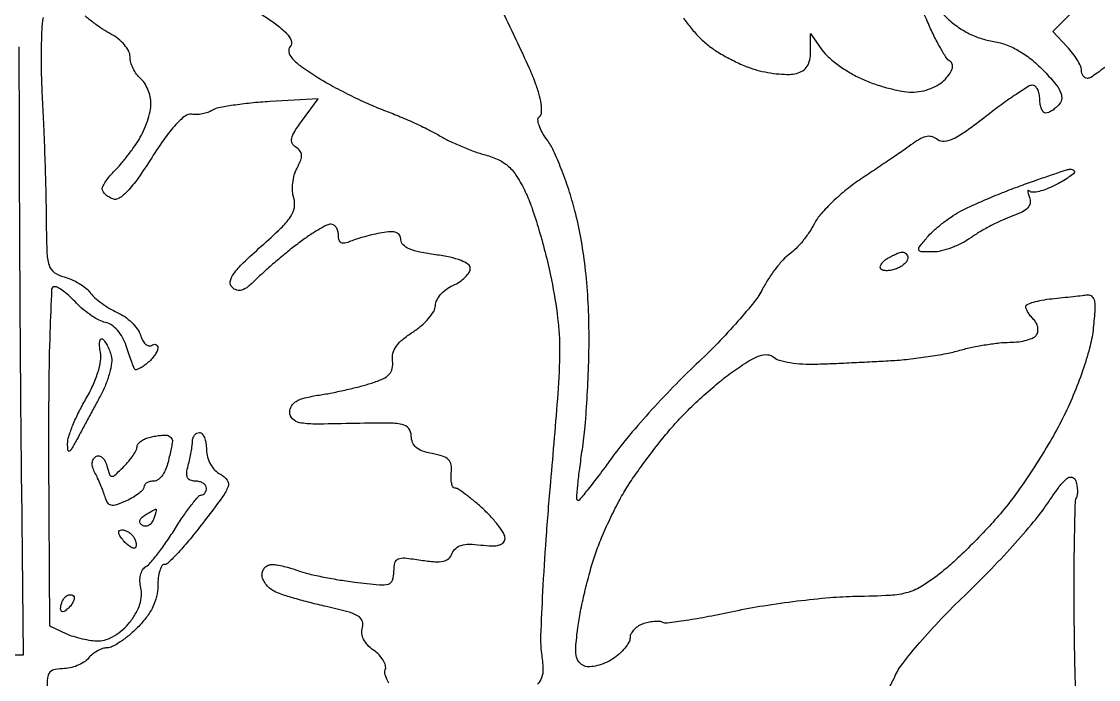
# Model space of a CAD drawing. Extents: x 0 to 102, y 0 to 135.
# Drawn here: x 58.07 to 71.19, y 45.13 to 53.14 of the extents above; entities that cross this region are included whole.
import ezdxf

# ---------------------------------------------------------------- set-up
doc = ezdxf.new("R2010")
doc.units = 0
doc.header["$MEASUREMENT"] = 0

msp = doc.modelspace()

# ---------------------------------------------------------------- linework, layer by layer
for points in [[(60.900635, 53.292093, -0.009968), (61.159057, 53.116749, -0.045409), (61.297091, 52.998859, -0.102532), (61.353131, 52.911204, -0.270635), (61.341409, 52.840423, 0.219259), (61.323834, 52.77463, 0.135563), (61.358556, 52.700902, 0.059931), (61.459684, 52.608293, 0.013509), (61.653203, 52.477392, 0.016182), (61.837378, 52.368154, 0.009966), (62.060593, 52.251077, 0.00999), (62.28616, 52.144016, 0.017597), (62.4771, 52.065981, -0.010561), (62.657641, 51.995143, -0.008286), (62.850397, 51.910998, -0.008391), (63.027126, 51.826725, -0.020307), (63.1539, 51.757082, 0.023039), (63.273446, 51.692257, 0.012855), (63.424322, 51.623955, 0.012802), (63.580781, 51.562587, 0.020243), (63.718087, 51.518951, -0.043664), (63.881668, 51.458404, -0.075995), (64.001376, 51.377649, -0.066805), (64.10122, 51.257219, -0.026997), (64.204653, 51.070038, -0.029988), (64.282105, 50.882088, -0.010614), (64.370846, 50.604768, -0.010491), (64.455659, 50.295297, -0.012142), (64.523016, 49.997201, -0.018716), (64.598639, 49.530132, -0.032033), (64.621928, 49.136149, -0.018211), (64.600327, 48.614881, -0.002528), (64.510714, 47.536256, 0.003906), (64.454853, 46.840672, 0.005012), (64.414881, 46.199913, 0.003894), (64.390982, 45.66306, 0.042534), (64.401414, 45.447324, -0.020512), (64.418985, 45.257528, -0.097918), (64.403449, 45.150324, -0.133792), (64.350942, 45.074414, -0.052112)], [(69.293616, 53.23403, 0.035053), (69.429736, 53.111796, 0.039668), (69.576328, 53.015265, 0.041274), (69.730728, 52.946215, 0.044898), (69.890114, 52.905806, -0.0461), (70.054007, 52.863835, -0.043545), (70.210769, 52.791965, -0.040446), (70.362733, 52.688502, -0.030349), (70.512336, 52.5521, -0.016016), (70.652288, 52.398459, -0.063741), (70.721972, 52.291977, -0.122726), (70.739224, 52.210203, -0.165595), (70.712466, 52.140074, -0.035856), (70.671711, 52.097571, -0.036564), (70.625553, 52.061628, -0.03912), (70.580955, 52.036663, -0.108452), (70.546041, 52.029, -0.211751), (70.51765, 52.041588, -0.080835), (70.493608, 52.078702, -0.061523), (70.477244, 52.133421, -0.041949), (70.4718, 52.1982, 0.048958), (70.465445, 52.262951, 0.068958), (70.446486, 52.317697, 0.089139), (70.418528, 52.35456, 0.188203), (70.385624, 52.3674, 0.139984), (70.33197, 52.352079, 0.00772), (70.183614, 52.256618, 0.011464), (70.009291, 52.134747, 0.008097), (69.818943, 51.990268, -0.010828), (69.577893, 51.809372, -0.042898), (69.418811, 51.714792, -0.080784), (69.30734, 51.681597, -0.208166), (69.228346, 51.704505, 0.09451), (69.165986, 51.738918, 0.117497), (69.100162, 51.74432, 0.086171), (69.023809, 51.718682, 0.032339), (68.927877, 51.658466, -0.005288), (68.826073, 51.586613, -0.00145), (68.664146, 51.475565, -0.001466), (68.479862, 51.350757, -0.001529), (68.297408, 51.228777, 0.022998), (68.119358, 51.098346, 0.020974), (67.948267, 50.948236, 0.0215), (67.806838, 50.80112, 0.061439), (67.726842, 50.684183, -0.029305), (67.664195, 50.578681, -0.022052), (67.583753, 50.470308, -0.022471), (67.498747, 50.374854, -0.046855), (67.422954, 50.310408, 0.053603), (67.34564, 50.242856, 0.021822), (67.255321, 50.136047, 0.021292), (67.167389, 50.011756, 0.025423), (67.095805, 49.887402, -0.051116), (66.995648, 49.732382, -0.011687), (66.794517, 49.493175, -0.01197), (66.548456, 49.227161, -0.011404), (66.286028, 48.968796, 0.011896), (66.006962, 48.693509, 0.008767), (65.710751, 48.376115, 0.00887), (65.441136, 48.065979, 0.019526), (65.248888, 47.817672, -0.005634), (65.100717, 47.614901, -0.009518), (64.971437, 47.448791, -0.003652), (64.859707, 47.312778, -0.440946), (64.839535, 47.311865, -0.220866), (64.830244, 47.337267, -0.003063), (64.845405, 47.504836, -0.007911), (64.867538, 47.701308, -0.005043), (64.899196, 47.92911, 0.015864), (64.932558, 48.214309, 0.006969), (64.95945, 48.593597, 0.006889), (64.976841, 48.997105, 0.009171), (64.98086, 49.3641, 0.012715), (64.967586, 49.768406, 0.014448), (64.933849, 50.154576, 0.015339), (64.88069, 50.514309, 0.020049), (64.808952, 50.838952, 0.014707), (64.732837, 51.096853, 0.014387), (64.641182, 51.351757, 0.014428), (64.547944, 51.570577, 0.051291), (64.470444, 51.701601, -0.030349), (64.409958, 51.794741, -0.048969), (64.371654, 51.881112, -0.064911), (64.358578, 51.949131, -0.276085), (64.376868, 51.984394, 0.239475), (64.401862, 52.025423, 0.046027), (64.400518, 52.11523, 0.037499), (64.378473, 52.235075, 0.020581), (64.334633, 52.377792, 0.021393), (64.256743, 52.571698, 0.003903), (64.094522, 52.923047, 0.004193), (63.89787, 53.331462, 0.003796)], [(66.130511, 53.189939, 0.0249), (66.224014, 53.063513, 0.024486), (66.334185, 52.941774, 0.033681), (66.445205, 52.84461, 0.028615), (66.571233, 52.759424, 0.017924), (66.72738, 52.673851, 0.017979), (66.887746, 52.600395, 0.031053), (67.026433, 52.552661, 0.024193), (67.158096, 52.523077, 0.021909), (67.296431, 52.505155, 0.022501), (67.421698, 52.500138, 0.062786), (67.508752, 52.511552, 0.081539), (67.584501, 52.545243, 0.104448), (67.638125, 52.599292, 0.092205), (67.669607, 52.67601, 0.051425), (67.68, 52.776791), (67.68, 52.997248), (67.81811, 52.800069, 0.05825), (67.89536, 52.713292, 0.024035), (68.017974, 52.614344, 0.023387), (68.161068, 52.519741, 0.027788), (68.30456, 52.444703, 0.023775), (68.45711, 52.383997, 0.018671), (68.62749, 52.332438, 0.019036), (68.789822, 52.296402, 0.043348), (68.914738, 52.284658, 0.050383), (69.02889, 52.295372, 0.044465), (69.143699, 52.328777, 0.046144), (69.245879, 52.379942, 0.069807), (69.322099, 52.443601, 0.033517), (69.379883, 52.516754, 0.087618), (69.40751, 52.577513, 0.1465), (69.405659, 52.625, 0.173544), (69.377789, 52.659922, -0.112292), (69.333054, 52.703931, -0.013389), (69.26078, 52.823646, -0.015429), (69.182007, 52.972939, -0.012102), (69.10561, 53.139315, 0.02958), (69.00833, 53.333026, 0.033011)], [(71.262904, 52.585725, -0.01859), (71.171362, 52.515661, -0.016391), (71.092286, 52.463478, -0.138509), (71.051646, 52.452, -0.137653), (71.024096, 52.459731, -0.10018), (71.000622, 52.481462, -0.086052), (70.984819, 52.513966, -0.070334), (70.9794, 52.552297, 0.109186), (70.968199, 52.602977, 0.028005), (70.92839, 52.67743, 0.027161), (70.872215, 52.759309, 0.024644), (70.805749, 52.837438), (70.632097, 53.022282), (70.890349, 53.280533, 0.030721)], [(58.330538, 53.19225, 0.03496), (58.31323, 53.041029, 0.008257), (58.306223, 52.786831, 0.00846), (58.307945, 52.493672, 0.008245), (58.319559, 52.1982, -0.003491), (58.335468, 51.872411, -0.002102), (58.350014, 51.485786, -0.002105), (58.36124, 51.101317, -0.00368), (58.366854, 50.782762, 0.005212), (58.375981, 50.341603, 0.063839), (58.402565, 50.175411, 0.170791), (58.46522, 50.088466, 0.090782), (58.587474, 50.032845, -0.04288), (58.676814, 50.002083, -0.032468), (58.768724, 49.953973, -0.033244), (58.849624, 49.896994, -0.063024), (58.904724, 49.839581, 0.052063), (58.960418, 49.778951, 0.023928), (59.044201, 49.711761, 0.023391), (59.139941, 49.648857, 0.029873), (59.233812, 49.600605, -0.049292), (59.324144, 49.549651, -0.040578), (59.409309, 49.478902, -0.042195), (59.477253, 49.400197, -0.080291), (59.514853, 49.325729, 0.04731), (59.541928, 49.262024, 0.079269), (59.577274, 49.215974, 0.116489), (59.614796, 49.19419, 0.215145), (59.649091, 49.198664, -0.077662), (59.679108, 49.211305, -0.155343), (59.704538, 49.209658, -0.185707), (59.721391, 49.194265, -0.116381), (59.7276, 49.167952, -0.114444), (59.718838, 49.130172, -0.037458), (59.689723, 49.080557, -0.035055), (59.648, 49.0285, -0.033101), (59.598656, 48.981703, -0.02251), (59.547604, 48.943077, -0.03732), (59.500979, 48.915878, -0.044374), (59.464023, 48.901765, -0.323462), (59.44721, 48.907894, -0.057146), (59.434866, 48.931527, -0.003541), (59.406952, 49.005658, -0.00521), (59.375171, 49.094757, -0.003837), (59.341757, 49.194078, 0.048477), (59.297133, 49.295707, 0.052425), (59.234725, 49.383985, 0.058065), (59.163199, 49.4486, 0.107516), (59.091568, 49.479263, -0.069538), (59.014306, 49.50565, -0.028856), (58.918665, 49.56113, -0.027863), (58.821504, 49.63333, -0.032165), (58.737805, 49.712735, 0.020016), (58.660434, 49.789792, 0.024711), (58.5822, 49.854878, 0.0243), (58.512682, 49.902023, 0.137693), (58.470016, 49.914, 0.40135), (58.433659, 49.879212, 0.00224), (58.412959, 49.357273, 0.006812), (58.398949, 48.706768, 0.003016), (58.397336, 47.847608), (58.405919, 45.781216), (58.60544, 45.690308, 0.031067), (58.696492, 45.655472, 0.020081), (58.805507, 45.626104, 0.020191), (58.914799, 45.605921, 0.035574), (59.00634, 45.5994, 0.085063), (59.099481, 45.615361, 0.050331), (59.201768, 45.663517, 0.046475), (59.30164, 45.736868, 0.044511), (59.387842, 45.828388, 0.037813), (59.461588, 45.938311, 0.052201), (59.509033, 46.047165, 0.05933), (59.528848, 46.15121, 0.079059), (59.520394, 46.246911, -0.054109), (59.509254, 46.327247, -0.06702), (59.517098, 46.402283, -0.077123), (59.542491, 46.463719, -0.118509), (59.582853, 46.504373, 0.079028), (59.639757, 46.553364, 0.012048), (59.734001, 46.670345, 0.013226), (59.839106, 46.815222, 0.011115), (59.942891, 46.973999, -0.010614), (60.043292, 47.127934, -0.015822), (60.138098, 47.257743, -0.010816), (60.221089, 47.359518, -0.219082), (60.25635, 47.375849, 0.132241), (60.280547, 47.382424, 0.100298), (60.301162, 47.400807, 0.087667), (60.31503, 47.428262, 0.073349), (60.3198, 47.4606, 0.158851), (60.309283, 47.492868, 0.096976), (60.279625, 47.520349, 0.078763), (60.235335, 47.538905, 0.059962), (60.183033, 47.5452, -0.089952), (60.12215, 47.556242, -0.199763), (60.088387, 47.587898, -0.136451), (60.079716, 47.644483, -0.035681), (60.097278, 47.73555, 0.011611), (60.116892, 47.816183, 0.010252), (60.133644, 47.901049, 0.010353), (60.14559, 47.978162, 0.030524), (60.149445, 48.03165, -0.078351), (60.156267, 48.072047, -0.089659), (60.175112, 48.106336, -0.09957), (60.202844, 48.129268, -0.12374), (60.2352, 48.1374, -0.224226), (60.267589, 48.122106, -0.075912), (60.294949, 48.076146, -0.057746), (60.313612, 48.008726, -0.038692), (60.3198, 47.928877, 0.067209), (60.331945, 47.838934, 0.062511), (60.367589, 47.753025, 0.06385), (60.422425, 47.680242, 0.076698), (60.49088, 47.628794, -0.113163), (60.571999, 47.55811, -0.249348), (60.58313, 47.479085, -0.071942), (60.516175, 47.35429, -0.004946), (60.274435, 47.033617, -0.009268), (60.120167, 46.840643, -0.01374), (59.977347, 46.677938, -0.008817), (59.853742, 46.549317, -0.199497), (59.807255, 46.53, 0.267767), (59.776586, 46.512307, 0.056892), (59.750999, 46.453535, 0.045297), (59.733386, 46.369426, 0.028982), (59.7276, 46.269692, -0.059551), (59.71208, 46.139848, -0.053906), (59.666265, 46.012613, -0.048696), (59.589158, 45.887033, -0.03437), (59.480308, 45.762092, -0.022779), (59.376604, 45.66743, -0.026394), (59.269512, 45.587442, -0.026847), (59.173104, 45.530297, -0.120931), (59.109967, 45.5148, 0.083059), (59.055197, 45.505639, 0.043959), (58.992126, 45.477523, 0.042164), (58.930988, 45.436457, 0.050623), (58.8816, 45.3879, -0.079573), (58.826074, 45.339273, -0.044275), (58.745758, 45.298277, -0.042765), (58.65489, 45.270369, -0.053177), (58.567051, 45.261, 0.079881), (58.445258, 45.241417, 0.256555), (58.39119, 45.18334, 0.079707), (58.379742, 45.054059, 0.004392)], [(62.542083, 45.085497, -0.035186), (62.498896, 45.1855, -0.169667), (62.498823, 45.246536, 0.152294), (62.500535, 45.298897, 0.066931), (62.473029, 45.363369, 0.057361), (62.422745, 45.429308, 0.048458), (62.35606, 45.486377, -0.050657), (62.282661, 45.549753, -0.075737), (62.23447, 45.619273, -0.088569), (62.213908, 45.691245, -0.102591), (62.221215, 45.762031, 0.17182), (62.218585, 45.84174, 0.169279), (62.166393, 45.902623, 0.066661), (62.040454, 45.954924, 0.010621), (61.780483, 46.018335, -0.007954), (61.58288, 46.065419, -0.008669), (61.392497, 46.117527, -0.008228), (61.231228, 46.167582, -0.041738), (61.14465, 46.204272, -0.059499), (61.088028, 46.243269, -0.054021), (61.04009, 46.295678, -0.057507), (61.007463, 46.352919, -0.101135), (60.9966, 46.406077, -0.09695), (61.005858, 46.453374, -0.097429), (61.032259, 46.493597, -0.098421), (61.071668, 46.52053, -0.101167), (61.117993, 46.53, -0.042818), (61.178371, 46.52482, -0.015434), (61.262876, 46.507511, -0.015178), (61.35475, 46.482751, -0.017431), (61.440747, 46.453442, 0.03246), (61.549502, 46.419988, 0.008968), (61.724237, 46.381722, 0.009018), (61.924155, 46.345421, 0.009323), (62.123055, 46.316794, 0.00658), (62.426195, 46.282964, 0.09058), (62.535943, 46.29206, 0.251919), (62.586821, 46.34012, 0.080248), (62.604, 46.446465, -0.05792), (62.616154, 46.551034, -0.240791), (62.656003, 46.597962, -0.12608), (62.737627, 46.609745, -0.012775), (62.933511, 46.583534, 0.018788), (63.101865, 46.563065, 0.074505), (63.205556, 46.569847, 0.129563), (63.271678, 46.603579, 0.119301), (63.315069, 46.666477, -0.118602), (63.356776, 46.727114, -0.112655), (63.422248, 46.763549, -0.074254), (63.520033, 46.776853, -0.025806), (63.662358, 46.767643, 0.021704), (63.799562, 46.757635, 0.073809), (63.888357, 46.768155, 0.141613), (63.938424, 46.798621, 0.187865), (63.9576, 46.847857, 0.135977), (63.941093, 46.907433, 0.025676), (63.877508, 47.002003, 0.02574), (63.78933, 47.107816, 0.021113), (63.684946, 47.211569, 0.010976), (63.57579, 47.306959, 0.015105), (63.473364, 47.387447, 0.011717), (63.385709, 47.449024, 0.148315), (63.347543, 47.4606, -0.268571), (63.324181, 47.474124, -0.071982), (63.307735, 47.515595, -0.052764), (63.299924, 47.576081, -0.032566), (63.302947, 47.647816, 0.069107), (63.300022, 47.742887, 0.155421), (63.267251, 47.806277, 0.119118), (63.196681, 47.849367, 0.032696), (63.06944, 47.881272, -0.037644), (62.951808, 47.912007, -0.093058), (62.874592, 47.95585, -0.122519), (62.831053, 48.016198, -0.095371), (62.81564, 48.095907, 0.168655), (62.784029, 48.186713, 0.176916), (62.703563, 48.236204, 0.051745), (62.527374, 48.253494, 0.004471), (62.07525, 48.246927, -0.004836), (61.639061, 48.24091, -0.046893), (61.455036, 48.257442, -0.151464), (61.368739, 48.302804, -0.199121), (61.335, 48.384164, -0.134206), (61.355865, 48.460498, -0.127719), (61.412939, 48.51731, -0.073651), (61.518628, 48.559769, -0.020394), (61.69455, 48.594365, 0.010483), (61.852564, 48.6222, 0.007216), (62.030419, 48.660063, 0.007278), (62.200568, 48.701475, 0.014703), (62.333034, 48.739953, 0.029113), (62.46974, 48.793026, 0.097012), (62.547654, 48.848878, 0.137901), (62.583713, 48.91791, 0.086822), (62.586834, 49.009436, -0.099701), (62.592284, 49.100752, -0.088504), (62.632438, 49.187182, -0.067319), (62.711277, 49.272509, -0.031406), (62.833391, 49.36111, 0.035602), (62.9376, 49.438061, 0.039247), (63.02623, 49.526742, 0.042767), (63.088461, 49.613694, 0.129201), (63.108341, 49.683164, -0.116136), (63.124996, 49.747589, -0.058321), (63.172771, 49.817312, -0.053261), (63.241965, 49.881405, -0.053348), (63.3231, 49.929393, 0.040125), (63.404029, 49.974421, 0.046572), (63.472472, 50.029884, 0.052623), (63.519754, 50.086992, 0.147659), (63.5346, 50.136166, 0.247061), (63.508377, 50.185995, 0.056792), (63.421669, 50.232077, 0.04132), (63.288569, 50.27215, 0.019493), (63.1116, 50.302685, -0.017593), (62.919168, 50.335137, -0.050919), (62.790427, 50.375526, -0.085433), (62.714675, 50.424746, -0.209001), (62.6886, 50.484401, 0.131579), (62.673971, 50.53903, 0.175436), (62.635, 50.571865, 0.102022), (62.56531, 50.58236, 0.029042), (62.45595, 50.570067, 0.013397), (62.356037, 50.550146, 0.010315), (62.248151, 50.523262, 0.010454), (62.148297, 50.493926, 0.024371), (62.07525, 50.466814, -0.045632), (62.006146, 50.444454, -0.1711), (61.961532, 50.449707, -0.210369), (61.935681, 50.480398, -0.071447), (61.9272, 50.539449, 0.064561), (61.920461, 50.591424, 0.082218), (61.900691, 50.635464, 0.098802), (61.871371, 50.664926, 0.148796), (61.836955, 50.6754, 0.118442), (61.785328, 50.662996, 0.014671), (61.683157, 50.607059, 0.016651), (61.564119, 50.531839, 0.013068), (61.440112, 50.44275, 0.008209), (61.307963, 50.339012, 0.005968), (61.16427, 50.219476, 0.006031), (61.030621, 50.102756, 0.013143), (60.931619, 50.009367, -0.023277), (60.827589, 49.915144, -0.090435), (60.751996, 49.872955, -0.157499), (60.689721, 49.871944, -0.122913), (60.631383, 49.906977, -0.254083), (60.610741, 49.976718, -0.102899), (60.65202, 50.070421, -0.04668), (60.766885, 50.203164, -0.0104), (60.987922, 50.406369, 0.010937), (61.225258, 50.625028, 0.052438), (61.343574, 50.765588, 0.100677), (61.390664, 50.878784, 0.125878), (61.384215, 50.992014, -0.063753), (61.368919, 51.076071, -0.039892), (61.371631, 51.176186, -0.039528), (61.390416, 51.276105, -0.056698), (61.423648, 51.359763, 0.028537), (61.467902, 51.455163, 0.109014), (61.478291, 51.519494, 0.158439), (61.459135, 51.56869, 0.083097), (61.409215, 51.612418, -0.141331), (61.365358, 51.660797, -0.175354), (61.358824, 51.720815, -0.083146), (61.39528, 51.805937, -0.016521), (61.489618, 51.94277), (61.682474, 52.203622), (61.094223, 52.168848, 0.010101), (60.860609, 52.150296, 0.012701), (60.645214, 52.123264, 0.010876), (60.467133, 52.092328, 0.091749), (60.391736, 52.062499, -0.056621), (60.337922, 52.036729, -0.035548), (60.270471, 52.018611, -0.035395), (60.20059, 52.010144, -0.053184), (60.139335, 52.013605, 0.209763), (60.059516, 51.993154, 0.04067), (59.947588, 51.889789, 0.031559), (59.812546, 51.723054, 0.013591), (59.65318, 51.485285, -0.011883), (59.486218, 51.234331, -0.036752), (59.35761, 51.076686, -0.058444), (59.255574, 50.991391, -0.240989), (59.177996, 50.983093, -0.046123), (59.129335, 51.007116, -0.052531), (59.088164, 51.038789, -0.059935), (59.059956, 51.07294, -0.143637), (59.0508, 51.104156, -0.124159), (59.060222, 51.141515, -0.025991), (59.095548, 51.199642, -0.025769), (59.144818, 51.264511, -0.02189), (59.203132, 51.327754, 0.021475), (59.271763, 51.402062, 0.010532), (59.352949, 51.502109, 0.010428), (59.433078, 51.60978, 0.014909), (59.499232, 51.708773, 0.034025), (59.55428, 51.811663, 0.02581), (59.600768, 51.93094, 0.026368), (59.632808, 52.047934, 0.053697), (59.643, 52.142565, 0.054364), (59.633635, 52.228446, 0.043012), (59.605723, 52.31766, 0.044383), (59.564721, 52.396825, 0.078026), (59.5161, 52.452, -0.062648), (59.467526, 52.503834, -0.044213), (59.426477, 52.572402, -0.044559), (59.398497, 52.646284, -0.068344), (59.3892, 52.713986, 0.1203), (59.372418, 52.782726, 0.05505), (59.3208, 52.860004, 0.050008), (59.245421, 52.933389, 0.048739), (59.15635, 52.991066, -0.026042), (59.055463, 53.050086, -0.016708), (58.944618, 53.128353, -0.016792), (58.840945, 53.212499, -0.029971)], [(57.901193, 45.4302), (58.092906, 45.4302), (58.069315, 47.48175, -0.000779), (58.060065, 48.41234, -0.000465), (58.051818, 49.519094, -0.000466), (58.045659, 50.621255, -0.000809), (58.042878, 51.536489, 0.001436), (58.037293, 52.837134, 0.020325)], [(68.628892, 45.018782, 0.035145), (68.705502, 45.16319, -0.060705), (68.801712, 45.324145, -0.012522), (69.011132, 45.58045, -0.012996), (69.271184, 45.867498, -0.011913), (69.553275, 46.1493, 0.010043), (69.846905, 46.440443, 0.008843), (70.141575, 46.755561, 0.00892), (70.397252, 47.049231, 0.026363), (70.558173, 47.262769, -0.009472), (70.709549, 47.478423, -0.058487), (70.801532, 47.577594, -0.217761), (70.86129, 47.594604, -0.271268), (70.905364, 47.558869, -0.037837), (70.922579, 47.499907, -0.037814), (70.930716, 47.439012, -0.040487), (70.929436, 47.384951, -0.106058), (70.917435, 47.348239, 0.126198), (70.901185, 47.290904, 0.001385), (70.892049, 46.882265, 0.004225), (70.886778, 46.408826, 0.002726), (70.888295, 45.860326, 0.004695), (70.902589, 45.048696, 0.019161)]]:
    msp.add_lwpolyline(points, format="xyb")
for points in [[(70.83135, 51.34379, -0.061097), (70.855618, 51.344026, -0.088038), (70.876162, 51.337942, -0.113177), (70.889821, 51.326692, -0.165602), (70.8948, 51.312073, -0.233723), (70.884271, 51.290778, -0.013428), (70.823397, 51.246809, -0.018191), (70.744867, 51.197322, -0.012169), (70.651726, 51.146247, -0.026533), (70.554436, 51.102309, -0.037021), (70.463165, 51.074362, -0.040795), (70.388796, 51.063762, -0.214563), (70.351155, 51.078045, 0.16306), (70.334824, 51.08618, 0.434213), (70.325809, 51.078882, 0.089755), (70.329042, 51.04905, 0.019852), (70.345611, 51.000154, -0.128937), (70.353065, 50.932629, -0.151618), (70.325322, 50.874821, -0.093097), (70.255649, 50.823298, -0.028921), (70.134841, 50.773179, 0.023367), (70.016749, 50.725716, 0.013222), (69.878214, 50.657884, 0.013179), (69.741865, 50.581952, 0.021078), (69.630149, 50.509297, -0.036665), (69.521463, 50.443335, -0.028588), (69.394997, 50.387612, -0.029333), (69.27055, 50.349223, -0.060214), (69.169418, 50.337, -0.01128), (69.02985, 50.340149, -0.292793), (69.000433, 50.360919, -0.267132), (69.005499, 50.398014, -0.009796), (69.097878, 50.512863, -0.034531), (69.172347, 50.590276, -0.017165), (69.276407, 50.678178, -0.016951), (69.390957, 50.76226, -0.023841), (69.4989, 50.828682, -0.019138), (69.630613, 50.894873, -0.006459), (69.827254, 50.981391, -0.006414), (70.04735, 51.07154, -0.007314), (70.2603, 51.152009, -0.002348), (70.459378, 51.222871, -0.003316), (70.637431, 51.283985, -0.001924), (70.788037, 51.33392, -0.046166)], [(68.80095, 50.335705, -0.119054), (68.825148, 50.33038, -0.102891), (68.845762, 50.314427, -0.094321), (68.859598, 50.290206, -0.082922), (68.8644, 50.261451, -0.14828), (68.854456, 50.228656, -0.058646), (68.823566, 50.192426, -0.051229), (68.778575, 50.158557, -0.044155), (68.725391, 50.13256, -0.039418), (68.668589, 50.115757, -0.046316), (68.612855, 50.109248, -0.052456), (68.566005, 50.113058, -0.150995), (68.537491, 50.128109, -0.225803), (68.528681, 50.152918, -0.108353), (68.539519, 50.185758, -0.073844), (68.568946, 50.221994, -0.044378), (68.61305, 50.255704, -0.01999), (68.665352, 50.285925, -0.020367), (68.719581, 50.31167, -0.020637), (68.768378, 50.330107, -0.075031)], [(71.054634, 49.815178, -0.236261), (71.108134, 49.796036, -0.153977), (71.137698, 49.736008, -0.056892), (71.142401, 49.613629, -0.010127), (71.120524, 49.38525, -0.036595), (71.078327, 49.164548, -0.017433), (70.993693, 48.887948, -0.016605), (70.880479, 48.591673, -0.017265), (70.74919, 48.307459, -0.015839), (70.598177, 48.030333, -0.010408), (70.407806, 47.720823, -0.010475), (70.209709, 47.426996, -0.019795), (70.035958, 47.200197, -0.012981), (69.858659, 46.997752, -0.009357), (69.650929, 46.780915, -0.00946), (69.445495, 46.582027, -0.020154), (69.277856, 46.437939, -0.02432), (69.044351, 46.270864, -0.073612), (68.866756, 46.190387, -0.056024), (68.64824, 46.153647, -0.00996), (68.233198, 46.139227, 0.017719), (67.915249, 46.123238, 0.008995), (67.516792, 46.081783, 0.008923), (67.106697, 46.0242, 0.013173), (66.7494, 45.957819, -0.005832), (66.436755, 45.894972, -0.008799), (66.162926, 45.848218, -0.00435), (65.931427, 45.81493, -0.171114), (65.881493, 45.825303, 0.118404), (65.845568, 45.836735, 0.033817), (65.786667, 45.837014, 0.032009), (65.718039, 45.828262, 0.029128), (65.648843, 45.81066, 0.060075), (65.584436, 45.781329, 0.062723), (65.52988, 45.737873, 0.069813), (65.492904, 45.687529, 0.124155), (65.4804, 45.637949, -0.128808), (65.465893, 45.582571, -0.0435), (65.418464, 45.513148, -0.039854), (65.350236, 45.442216, -0.036297), (65.269553, 45.380548, -0.042298), (65.178866, 45.331535, -0.041784), (65.080857, 45.298246, -0.045025), (64.990162, 45.284175, -0.108002), (64.923266, 45.29437, -0.138694), (64.858194, 45.343024, -0.126016), (64.825275, 45.420363, -0.060684), (64.821323, 45.549958, -0.011488), (64.848203, 45.785348, -0.015801), (64.882122, 45.985005, -0.009042), (64.934986, 46.223692, -0.009025), (64.996889, 46.46205, -0.014807), (65.058847, 46.661107, -0.017281), (65.133271, 46.855333, -0.010637), (65.233516, 47.078757, -0.010662), (65.342196, 47.295736, -0.018725), (65.442453, 47.46958, -0.013887), (65.555603, 47.639183, -0.007334), (65.704835, 47.843527, -0.007292), (65.863798, 48.048338, -0.011174), (66.007999, 48.220602, -0.017487), (66.163284, 48.385868, -0.010831), (66.356415, 48.56939, -0.010861), (66.555231, 48.742542, -0.019187), (66.727596, 48.875329, -0.013439), (66.927804, 49.009722, -0.055734), (67.058512, 49.073337, -0.10558), (67.153556, 49.08588, -0.154604), (67.23114, 49.054356, 0.107533), (67.301435, 49.017895, 0.025938), (67.430381, 48.990091, 0.025436), (67.585028, 48.973066, 0.022839), (67.746297, 48.97095, 0.002383), (67.935222, 48.978004, 0.001149), (68.1772, 48.98875, 0.001139), (68.429436, 49.001109, 0.001634), (68.6529, 49.013301, 0.012805), (68.872012, 49.031612, 0.009761), (69.110797, 49.062469, 0.009888), (69.333569, 49.100206, 0.022762), (69.4989, 49.139457, -0.017474), (69.648189, 49.176571, -0.012544), (69.817195, 49.20796, -0.012692), (69.979777, 49.22974, -0.026515), (70.107257, 49.236728, 0.031419), (70.214765, 49.243679, 0.037089), (70.314612, 49.264078, 0.040308), (70.394157, 49.293678, 0.146128), (70.434056, 49.329171, 0.11056), (70.448679, 49.371401, 0.077894), (70.446544, 49.421782, 0.072722), (70.428463, 49.472409, 0.074436), (70.396749, 49.515291, -0.030048), (70.360718, 49.555934, -0.03108), (70.330256, 49.600165, -0.032708), (70.308932, 49.641571, -0.102905), (70.3026, 49.672013, -0.299571), (70.319872, 49.698254, -0.028358), (70.395792, 49.725954, -0.028902), (70.498263, 49.750526, -0.018338), (70.61985, 49.767772, 0.000538), (70.749929, 49.78152, 0.000558), (70.878433, 49.795386, 0.000537), (70.989645, 49.807633, 0.002415)], [(59.052809, 49.278258, -0.106154), (59.079671, 49.252466, -0.029637), (59.109549, 49.202044, -0.028486), (59.137369, 49.139535, -0.026503), (59.158668, 49.072759, -0.098319), (59.16381, 48.986839, -0.031282), (59.138372, 48.860558, -0.029856), (59.091645, 48.720035, -0.029197), (59.028219, 48.584991, 0.000455), (58.953301, 48.446725, 0.000355), (58.872151, 48.296375, 0.000359), (58.796762, 48.156222, 0.000875), (58.74146, 48.0528, -0.006784), (58.677331, 47.936205, -0.161437), (58.649911, 47.911455, -0.510683), (58.632372, 47.921735, -0.023277), (58.628321, 48.003067, -0.079608), (58.641823, 48.089102, -0.018316), (58.692523, 48.227496, -0.018475), (58.76351, 48.384451, -0.017102), (58.847614, 48.539918, 0.024427), (58.934709, 48.706704, 0.031819), (58.996786, 48.867331, 0.035878), (59.030485, 49.009056, 0.087876), (59.029035, 49.115841, -0.024931), (59.018607, 49.190358, -0.058699), (59.020182, 49.246397, -0.136323), (59.032796, 49.274927, -0.375567)], [(59.839695, 48.103795, -0.083657), (59.865989, 48.094196, -0.084607), (59.887569, 48.076538, -0.089501), (59.901189, 48.053696, -0.109748), (59.904661, 48.029154, -0.028212), (59.899801, 47.993232, -0.00448), (59.885686, 47.923551, -0.004954), (59.867486, 47.841673, -0.004317), (59.846845, 47.756319, -0.04943), (59.81785, 47.675558, -0.059197), (59.77484, 47.607216, -0.069582), (59.725088, 47.560693, -0.154446), (59.676129, 47.5452, 0.05841), (59.631102, 47.539922, 0.077514), (59.592983, 47.524338, 0.09619), (59.567444, 47.50127, 0.16251), (59.5584, 47.47418, -0.191832), (59.545016, 47.440578, -0.036501), (59.495434, 47.395332, -0.034231), (59.426126, 47.348089, -0.025591), (59.344048, 47.305494, -0.021331), (59.225118, 47.257319, -0.133723), (59.160341, 47.252364, -0.209846), (59.1175, 47.281875, -0.063582), (59.084072, 47.355364, 0.015519), (59.061086, 47.422266, 0.008779), (59.029322, 47.501899, 0.008757), (58.994446, 47.581143, 0.014222), (58.961757, 47.647028, -0.048547), (58.935137, 47.711424, -0.08888), (58.928488, 47.767666, -0.11467), (58.941904, 47.812963, -0.125888), (58.973627, 47.84589, -0.184876), (59.010855, 47.852971, -0.134803), (59.049224, 47.834641, -0.094593), (59.083103, 47.791747, -0.056086), (59.106616, 47.730734, 0.018549), (59.138477, 47.625074, 0.309197), (59.166371, 47.604259, 0.200715), (59.205232, 47.618657, 0.008601), (59.312422, 47.722222, 0.022257), (59.374198, 47.789757, 0.026001), (59.426395, 47.859224, 0.026323), (59.463759, 47.921589, 0.122389), (59.4738, 47.961997, -0.160105), (59.484582, 47.994807, -0.067305), (59.51729, 48.028575, -0.057011), (59.565208, 48.058155, -0.046752), (59.62185, 48.078557, -0.017392), (59.683652, 48.092215, -0.016846), (59.746913, 48.101713, -0.017026), (59.803063, 48.106287, -0.057651)], [(59.703795, 47.205505, -0.483488), (59.70878, 47.200045, -0.018693), (59.702607, 47.169285, -0.021069), (59.691069, 47.128789, -0.011677), (59.67378, 47.080386, -0.072515), (59.648884, 47.036001, -0.102314), (59.61462, 47.006495, -0.124025), (59.576591, 46.99637, -0.142705), (59.540503, 47.006361, -0.120839), (59.514213, 47.033112, -0.195339), (59.509498, 47.06423, -0.139231), (59.528424, 47.097898, -0.054355), (59.570518, 47.13148, -0.006016), (59.615835, 47.159435, -0.008431), (59.657016, 47.183225, -0.005462), (59.691941, 47.202128, -0.104179)], [(59.289248, 46.953, -0.085443), (59.327785, 46.946366, -0.053409), (59.369168, 46.926495, -0.051744), (59.406977, 46.897286, -0.0641), (59.434979, 46.862771, -0.04739), (59.453448, 46.825386, -0.058241), (59.462989, 46.787675, -0.069134), (59.462776, 46.75525, -0.161573), (59.452027, 46.733827, -0.274667), (59.429577, 46.728112, -0.066988), (59.393248, 46.744361, -0.05004), (59.350111, 46.777454, -0.030935), (59.306297, 46.824056, -0.030483), (59.26641, 46.878557, -0.110288), (59.251713, 46.918679, -0.256649), (59.261081, 46.942761, -0.176123)], [(58.69971, 46.14789, -0.212536), (58.708985, 46.123731, -0.080535), (58.701173, 46.087612, -0.061283), (58.678433, 46.045603, -0.041736), (58.64331, 46.00407, -0.034019), (58.60183, 45.967881, -0.131573), (58.57049, 45.955081, -0.290264), (58.551125, 45.964172, -0.142677), (58.5432, 45.99138, -0.054831), (58.547336, 46.028985, -0.038674), (58.559767, 46.069688, -0.039129), (58.577994, 46.107233, -0.063896), (58.5996, 46.1352, -0.075941), (58.62444, 46.153456, -0.089268), (58.652272, 46.162193, -0.100736), (58.678696, 46.160215, -0.128169)]]:
    msp.add_lwpolyline(points, format="xyb", close=True)

doc.saveas('drawing.dxf')
